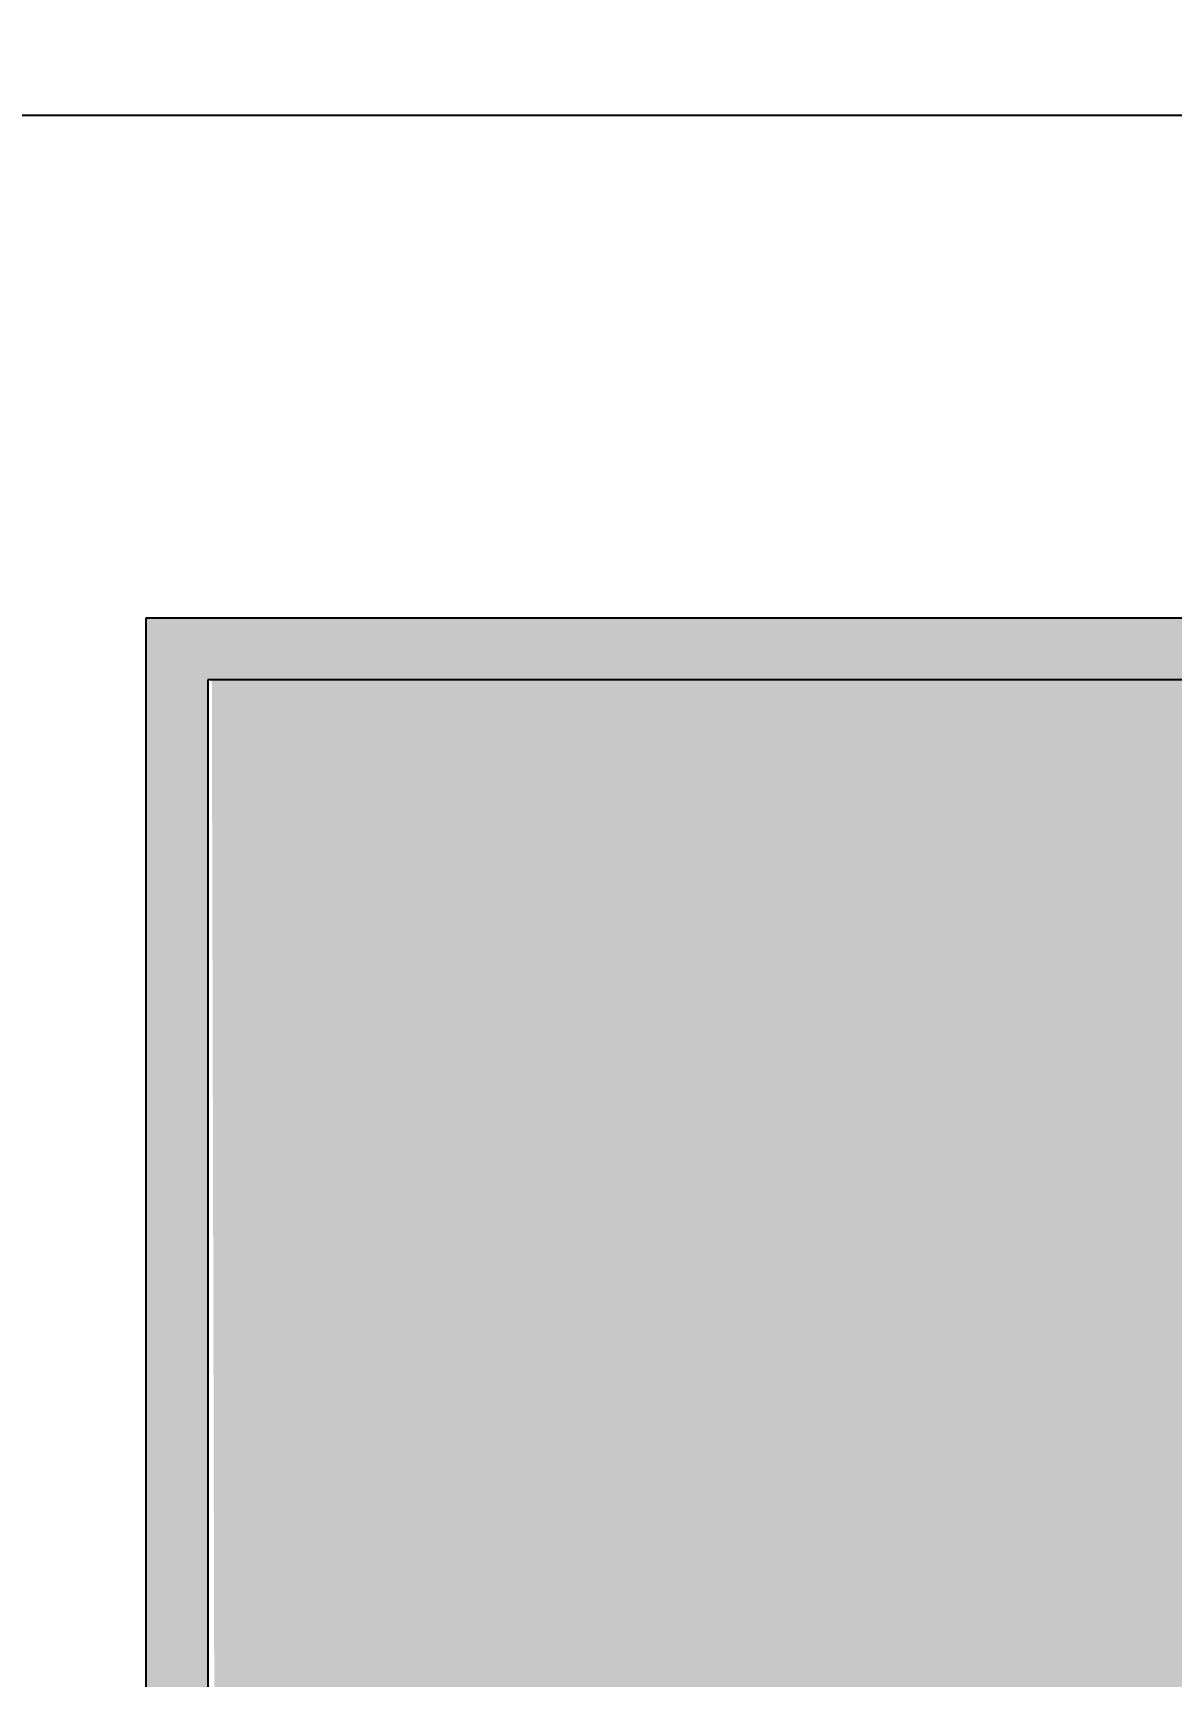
# Model space of a CAD drawing. Header units: metres. Extents: x 198 to 412, y -54 to 17.
# Drawn here: x 271.669 to 272.223, y -24.722 to -23.923 of the extents above; entities that cross this region are included whole.
import ezdxf
from ezdxf import colors
from ezdxf.entities.mleader import LeaderData, LeaderLine
from ezdxf.math import Vec2, Vec3

# ---------------------------------------------------------------- set-up
doc = ezdxf.new("R2010")
doc.units = ezdxf.units.M
doc.header["$LTSCALE"] = 10
for name, color, linetype in [('01', 1, 'Continuous'), ('A-TEXTOS', 2, 'Continuous'), ('HT-253', 253, 'Continuous')]:
    doc.layers.add(name, color=color, linetype=linetype)
doc.styles.add('ARIAL', font='arial.ttf')

msp = doc.modelspace()

# ---------------------------------------------------------------- hatches: boundary and pattern name
at = {"layer": 'HT-253', "transparency": 33554559}
h = msp.add_hatch(color=153, dxfattribs=at)
h.dxf.hatch_style = 1
h.paths.add_polyline_path([(271.72403, -24.20767), (271.72403, -25.10767), (272.74708, -25.10767), (272.74708, -24.20767)])
h.paths.add_polyline_path([(271.75403, -24.23767), (271.75403, -25.07767), (272.71708, -25.07767), (272.71708, -24.23767)], flags=16)
at = {"layer": 'HT-253', "transparency": 33554495}
h = msp.add_hatch(color=153, dxfattribs=at)
h.dxf.hatch_style = 1
h.paths.add_polyline_path([(271.75605, -24.23767), (271.75808, -25.07767), (272.71708, -25.07767), (272.71505, -24.23767)])

# ---------------------------------------------------------------- linework, layer by layer
at = {"layer": '01'}
for points in [[(271.72403, -24.20767), (271.72403, -25.10767), (272.74708, -25.10767), (272.74708, -24.20767)], [(271.75403, -24.23767), (271.75403, -25.07767), (272.71708, -25.07767), (272.71708, -24.23767)]]:
    msp.add_lwpolyline(points, close=True, dxfattribs=at)

# ---------------------------------------------------------------- leaders
at = {"layer": 'A-TEXTOS'}
ml = msp.add_multileader_mtext('Standard', dxfattribs=at)
ml.set_content('4', color=256, style='ARIAL')
ml.set_leader_properties(color=1)
ml.build(insert=Vec2(0, 0))
ml.multileader.update_dxf_attribs({"has_text_frame": 1, "arrow_head_size": 0.08, "scale": 0.02})
ctx = ml.context
ctx.base_point, ctx.scale, ctx.char_height, ctx.arrow_head_size, ctx.landing_gap_size, ctx.plane_origin = Vec3(274.04935, -23.96314), 0.02, 0.08, 0.08, 0.04, Vec3(272.22634, -23.96314)
notes = []
notes.append((ctx, [(0, (1, 1, 0), (271.40799, -23.96314), (1, 0), 2.64136, [(0, [(271.18507, -24.15428)], 0, [])])]))
ctx.mtext.insert, ctx.mtext.width, ctx.mtext.flow_direction = Vec3(274.08935, -23.92314), 0.0294679, 5
for ctx, leaders in notes:
    for number, flags, end, landing, length, lines in leaders:
        leader = LeaderData()
        leader.index, (leader.has_last_leader_line, leader.has_dogleg_vector, leader.attachment_direction) = number, flags
        leader.last_leader_point, leader.dogleg_vector, leader.dogleg_length = Vec3(end), Vec3(landing), length
        for number, points, colour, breaks in lines:
            line = LeaderLine()
            line.index, line.vertices, line.color, line.breaks = number, Vec3.list(points), colors.encode_raw_color(colour), breaks
            leader.lines.append(line)
        ctx.leaders.append(leader)

doc.saveas('drawing.dxf')
